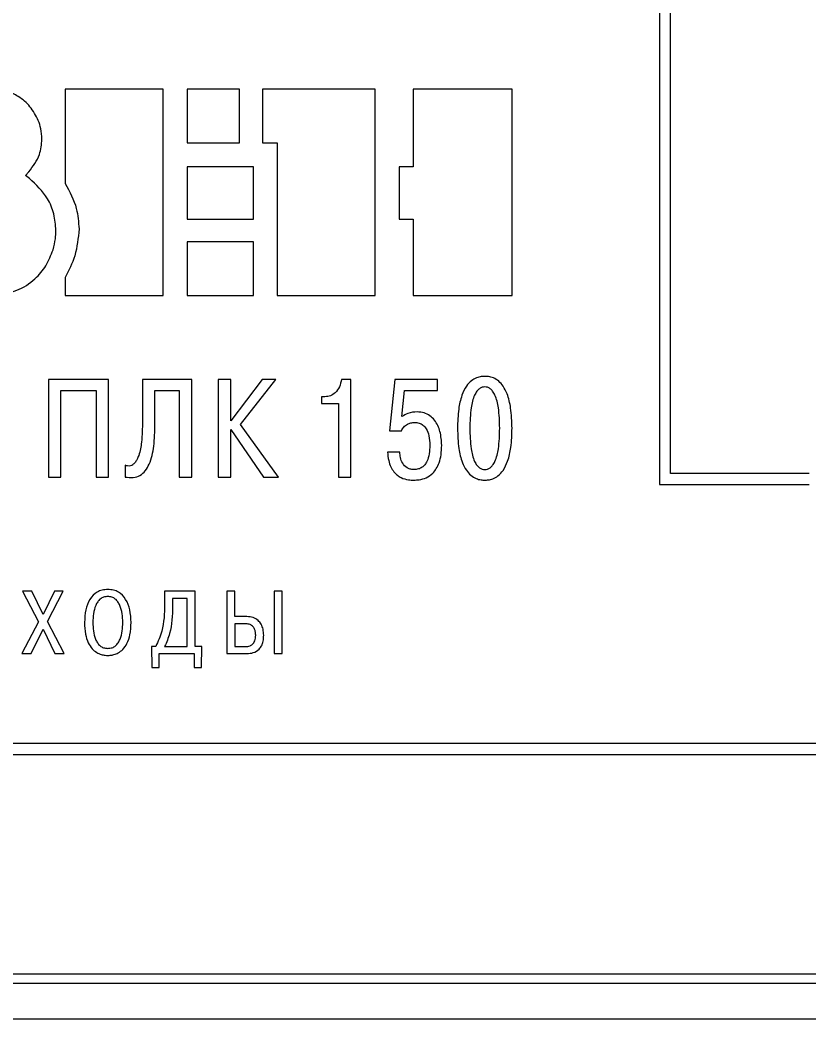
# Model space of a CAD drawing. Header units: millimetres. Extents: x 3520 to 8864, y 403 to 1747.
# Drawn here: x 5614.069 to 5616.698, y 870.204 to 873.534 of the extents above; entities that cross this region are included whole.
import ezdxf

# ---------------------------------------------------------------- set-up
doc = ezdxf.new("R2010")
doc.units = ezdxf.units.MM

msp = doc.modelspace()

# ---------------------------------------------------------------- linework, layer by layer
for p, q in [((5616.1999, 873.8217, 1518.358), (5616.1999, 871.9857, 1518.358)), ((5616.2359, 872.0217, 1518.358), (5616.2359, 873.7857, 1518.358)), ((5614.2199, 873.3026, 1518.358), (5614.2199, 872.9886, 1518.358)), ((5614.5461, 873.3026, 1518.358), (5614.2199, 873.3026, 1518.358)), ((5614.5461, 872.6156, 1518.358), (5614.5461, 873.3026, 1518.358)), ((5614.6265, 873.3026, 1518.358), (5614.6265, 873.1242, 1518.358)), ((5614.8, 873.3026, 1518.358), (5614.6265, 873.3026, 1518.358)), ((5614.8, 873.1242, 1518.358), (5614.8, 873.3026, 1518.358)), ((5614.8772, 873.3026, 1518.358), (5614.8772, 873.1242, 1518.358)), ((5615.2526, 873.3026, 1518.358), (5614.8772, 873.3026, 1518.358)), ((5615.2526, 872.6156, 1518.358), (5615.2526, 873.3026, 1518.358)), ((5615.379, 873.3026, 1518.358), (5615.379, 873.0444, 1518.358)), ((5615.7085, 873.3026, 1518.358), (5615.379, 873.3026, 1518.358)), ((5615.7085, 872.6156, 1518.358), (5615.7085, 873.3026, 1518.358)), ((5614.6265, 873.1242, 1518.358), (5614.8, 873.1242, 1518.358)), ((5614.8772, 873.1242, 1518.358), (5614.9264, 873.1242, 1518.358)), ((5614.9264, 873.1242, 1518.358), (5614.9264, 872.6156, 1518.358)), ((5614.6265, 873.0444, 1518.358), (5614.6265, 872.8702, 1518.358)), ((5614.8467, 873.0444, 1518.358), (5614.6265, 873.0444, 1518.358)), ((5614.8467, 872.8702, 1518.358), (5614.8467, 873.0444, 1518.358)), ((5615.379, 873.0444, 1518.358), (5615.3324, 873.0444, 1518.358)), ((5615.3324, 873.0444, 1518.358), (5615.3324, 872.8702, 1518.358)), ((5614.087, 873.0153, 1518.358), (5614.0985, 873.0276, 1518.358)), ((5614.1005, 873.0051, 1518.358), (5614.087, 873.0153, 1518.358)), ((5614.6265, 872.8702, 1518.358), (5614.8467, 872.8702, 1518.358)), ((5615.3324, 872.8702, 1518.358), (5615.379, 872.8702, 1518.358)), ((5615.379, 872.8702, 1518.358), (5615.379, 872.6156, 1518.358)), ((5614.6265, 872.7939, 1518.358), (5614.6265, 872.6156, 1518.358)), ((5614.8467, 872.7939, 1518.358), (5614.6265, 872.7939, 1518.358)), ((5614.8467, 872.6156, 1518.358), (5614.8467, 872.7939, 1518.358)), ((5614.2199, 872.6752, 1518.358), (5614.2199, 872.6156, 1518.358)), ((5614.2199, 872.6156, 1518.358), (5614.5461, 872.6156, 1518.358)), ((5614.6265, 872.6156, 1518.358), (5614.8467, 872.6156, 1518.358)), ((5614.9264, 872.6156, 1518.358), (5615.2526, 872.6156, 1518.358)), ((5615.379, 872.6156, 1518.358), (5615.7085, 872.6156, 1518.358)), ((5614.3642, 872.3357, 1518.358), (5614.164, 872.3357, 1518.358)), ((5614.164, 872.3357, 1518.358), (5614.164, 872.0098, 1518.358)), ((5614.3642, 872.0098, 1518.358), (5614.3642, 872.3357, 1518.358)), ((5614.6413, 872.3357, 1518.358), (5614.4773, 872.3357, 1518.358)), ((5614.4773, 872.3357, 1518.358), (5614.4773, 872.1956, 1518.358)), ((5614.6413, 872.0098, 1518.358), (5614.6413, 872.3357, 1518.358)), ((5614.7711, 872.3357, 1518.358), (5614.7297, 872.3357, 1518.358)), ((5614.7297, 872.3357, 1518.358), (5614.7297, 872.0098, 1518.358)), ((5614.7711, 872.197, 1518.358), (5614.7711, 872.3357, 1518.358)), ((5614.8755, 872.3357, 1518.358), (5614.7711, 872.197, 1518.358)), ((5614.8042, 872.1849, 1518.358), (5614.922, 872.3357, 1518.358)), ((5614.922, 872.3357, 1518.358), (5614.8755, 872.3357, 1518.358)), ((5615.1716, 872.3357, 1518.358), (5615.14, 872.3357, 1518.358)), ((5615.1716, 872.0098, 1518.358), (5615.1716, 872.3357, 1518.358)), ((5615.3178, 872.3357, 1518.358), (5615.3006, 872.1639, 1518.358)), ((5615.4598, 872.3357, 1518.358), (5615.3178, 872.3357, 1518.358)), ((5615.4598, 872.2989, 1518.358), (5615.4598, 872.3357, 1518.358)), ((5614.2054, 872.2989, 1518.358), (5614.3228, 872.2989, 1518.358)), ((5614.2054, 872.0098, 1518.358), (5614.2054, 872.2989, 1518.358)), ((5614.3228, 872.2989, 1518.358), (5614.3228, 872.0098, 1518.358)), ((5614.5188, 872.1863, 1518.358), (5614.5188, 872.2989, 1518.358)), ((5614.5188, 872.2989, 1518.358), (5614.5998, 872.2989, 1518.358)), ((5614.5998, 872.2989, 1518.358), (5614.5998, 872.0098, 1518.358)), ((5615.085, 872.2775, 1518.358), (5615.0734, 872.2775, 1518.358)), ((5615.0734, 872.2775, 1518.358), (5615.0734, 872.2547, 1518.358)), ((5615.3416, 872.2114, 1518.358), (5615.3504, 872.2989, 1518.358)), ((5615.3504, 872.2989, 1518.358), (5615.4598, 872.2989, 1518.358)), ((5615.0734, 872.2547, 1518.358), (5615.1302, 872.2547, 1518.358)), ((5615.1302, 872.2547, 1518.358), (5615.1302, 872.0098, 1518.358)), ((5614.9299, 872.0098, 1518.358), (5614.8042, 872.1849, 1518.358)), ((5614.7711, 872.0098, 1518.358), (5614.7711, 872.169, 1518.358)), ((5614.7711, 872.169, 1518.358), (5614.8801, 872.0098, 1518.358)), ((5615.3006, 872.1639, 1518.358), (5615.3397, 872.1639, 1518.358)), ((5615.3346, 872.0931, 1518.358), (5615.2936, 872.0931, 1518.358)), ((5614.4191, 872.0493, 1518.358), (5614.4191, 872.0102, 1518.358)), ((5614.164, 872.0098, 1518.358), (5614.2054, 872.0098, 1518.358)), ((5614.3228, 872.0098, 1518.358), (5614.3642, 872.0098, 1518.358)), ((5614.5998, 872.0098, 1518.358), (5614.6413, 872.0098, 1518.358)), ((5614.7297, 872.0098, 1518.358), (5614.7711, 872.0098, 1518.358)), ((5614.8801, 872.0098, 1518.358), (5614.9299, 872.0098, 1518.358)), ((5615.1302, 872.0098, 1518.358), (5615.1716, 872.0098, 1518.358)), ((5616.6979, 872.0217, 1518.358), (5616.2359, 872.0217, 1518.358)), ((5616.1999, 871.9857, 1518.358), (5616.6979, 871.9857, 1518.358)), ((5614.1089, 871.6292, 1518.358), (5614.0778, 871.6292, 1518.358)), ((5614.0778, 871.6292, 1518.358), (5614.1303, 871.5278, 1518.358)), ((5614.1463, 871.5524, 1518.358), (5614.1089, 871.6292, 1518.358)), ((5614.1842, 871.6292, 1518.358), (5614.1463, 871.5524, 1518.358)), ((5614.1611, 871.5284, 1518.358), (5614.2129, 871.6292, 1518.358)), ((5614.2129, 871.6292, 1518.358), (5614.1842, 871.6292, 1518.358)), ((5614.6527, 871.6292, 1518.358), (5614.5511, 871.6292, 1518.358)), ((5614.5511, 871.6292, 1518.358), (5614.5511, 871.5865, 1518.358)), ((5614.6527, 871.4451, 1518.358), (5614.6527, 871.6292, 1518.358)), ((5614.7851, 871.6292, 1518.358), (5614.7588, 871.6292, 1518.358)), ((5614.7588, 871.6292, 1518.358), (5614.7588, 871.4217, 1518.358)), ((5614.7851, 871.5447, 1518.358), (5614.7851, 871.6292, 1518.358)), ((5614.9164, 871.6292, 1518.358), (5614.9164, 871.4217, 1518.358)), ((5614.9428, 871.6292, 1518.358), (5614.9164, 871.6292, 1518.358)), ((5614.9428, 871.4217, 1518.358), (5614.9428, 871.6292, 1518.358)), ((5614.6263, 871.6057, 1518.358), (5614.5774, 871.6057, 1518.358)), ((5614.5774, 871.6057, 1518.358), (5614.5774, 871.58, 1518.358)), ((5614.6263, 871.4451, 1518.358), (5614.6263, 871.6057, 1518.358)), ((5614.8252, 871.5447, 1518.358), (5614.7851, 871.5447, 1518.358)), ((5614.1303, 871.5278, 1518.358), (5614.0751, 871.4217, 1518.358)), ((5614.2165, 871.4217, 1518.358), (5614.1611, 871.5284, 1518.358)), ((5614.8198, 871.5213, 1518.358), (5614.7851, 871.5213, 1518.358)), ((5614.7851, 871.5213, 1518.358), (5614.7851, 871.4451, 1518.358)), ((5614.1069, 871.4217, 1518.358), (5614.146, 871.5032, 1518.358)), ((5614.146, 871.5032, 1518.358), (5614.1848, 871.4217, 1518.358)), ((5614.5069, 871.4451, 1518.358), (5614.5086, 871.3749, 1518.358)), ((5614.5217, 871.4451, 1518.358), (5614.5069, 871.4451, 1518.358)), ((5614.5511, 871.4451, 1518.358), (5614.6263, 871.4451, 1518.358)), ((5614.6755, 871.4451, 1518.358), (5614.6527, 871.4451, 1518.358)), ((5614.6737, 871.3749, 1518.358), (5614.6755, 871.4451, 1518.358)), ((5614.7851, 871.4451, 1518.358), (5614.8219, 871.4451, 1518.358)), ((5614.0751, 871.4217, 1518.358), (5614.1069, 871.4217, 1518.358)), ((5614.1848, 871.4217, 1518.358), (5614.2165, 871.4217, 1518.358)), ((5614.5324, 871.3749, 1518.358), (5614.5324, 871.4217, 1518.358)), ((5614.5324, 871.4217, 1518.358), (5614.65, 871.4217, 1518.358)), ((5614.65, 871.4217, 1518.358), (5614.65, 871.3749, 1518.358)), ((5614.7588, 871.4217, 1518.358), (5614.8252, 871.4217, 1518.358)), ((5614.9164, 871.4217, 1518.358), (5614.9428, 871.4217, 1518.358)), ((5614.5086, 871.3749, 1518.358), (5614.5324, 871.3749, 1518.358)), ((5614.65, 871.3749, 1518.358), (5614.6737, 871.3749, 1518.358)), ((5618.0359, 871.1217, 1518.358), (5613.788, 871.1217, 1518.358)), ((5613.788, 871.0857, 1518.358), (5617.9999, 871.0857, 1518.358)), ((5610.2359, 870.3537, 1518.358), (5617.9999, 870.3537, 1518.358)), ((5605.9879, 870.3236, 1518.358), (5618.3479, 870.3236, 1518.358)), ((5618.4679, 870.2036, 1518.358), (5605.8679, 870.2036, 1518.358))]:
    msp.add_line(p, q)
for points, knots in [([(5614.1301, 873.1986, 1518.358), (5614.1218, 873.2146, 1518.358), (5614.1056, 873.2462, 1518.358), (5614.0675, 873.2781, 1518.358), (5614.0268, 873.2976, 1518.358), (5613.9995, 873.3009, 1518.358), (5613.9858, 873.3026, 1518.358)], [0, 0, 0, 0, 0.286325, 0.562922, 0.779469, 1, 1, 1, 1]), ([(5614.1424, 873.1364, 1518.358), (5614.1417, 873.1482, 1518.358), (5614.1405, 873.1695, 1518.358), (5614.1333, 873.1896, 1518.358), (5614.1301, 873.1986, 1518.358)], [0, 0, 0, 0, 0.551184, 1, 1, 1, 1]), ([(5614.0985, 873.0276, 1518.358), (5614.1125, 873.046, 1518.358), (5614.1372, 873.0785, 1518.358), (5614.1408, 873.1189, 1518.358), (5614.1424, 873.1364, 1518.358)], [0, 0, 0, 0, 0.567565, 1, 1, 1, 1]), ([(5614.189, 872.8321, 1518.358), (5614.1876, 872.8506, 1518.358), (5614.1847, 872.8874, 1518.358), (5614.1583, 872.9506, 1518.358), (5614.1226, 872.9842, 1518.358), (5614.1005, 873.0051, 1518.358)], [0, 0, 0, 0, 0.27546, 0.550442, 1, 1, 1, 1]), ([(5614.2199, 872.9886, 1518.358), (5614.2346, 872.9614, 1518.358), (5614.2603, 872.9138, 1518.358), (5614.2642, 872.8601, 1518.358), (5614.2659, 872.8371, 1518.358)], [0, 0, 0, 0, 0.571221, 1, 1, 1, 1]), ([(5614.1793, 872.768, 1518.358), (5614.1824, 872.7799, 1518.358), (5614.1879, 872.801, 1518.358), (5614.1887, 872.8227, 1518.358), (5614.189, 872.8321, 1518.358)], [0, 0, 0, 0, 0.566148, 1, 1, 1, 1]), ([(5614.2659, 872.8371, 1518.358), (5614.263, 872.8067, 1518.358), (5614.2576, 872.7498, 1518.358), (5614.2319, 872.6989, 1518.358), (5614.2199, 872.6752, 1518.358)], [0, 0, 0, 0, 0.5349983, 1, 1, 1, 1]), ([(5613.985, 872.6156, 1518.358), (5614.01, 872.6195, 1518.358), (5614.059, 872.6271, 1518.358), (5614.1174, 872.6655, 1518.358), (5614.1585, 872.7135, 1518.358), (5614.1723, 872.7496, 1518.358), (5614.1793, 872.768, 1518.358)], [0, 0, 0, 0, 0.287328, 0.561299, 0.776782, 1, 1, 1, 1]), ([(5615.6177, 872.3455, 1518.358), (5615.6137, 872.3454, 1518.358), (5615.6045, 872.3451, 1518.358), (5615.5891, 872.3412, 1518.358), (5615.5715, 872.3312, 1518.358), (5615.5538, 872.3113, 1518.358), (5615.5388, 872.2789, 1518.358), (5615.5285, 872.2312, 1518.358), (5615.5274, 872.1941, 1518.358), (5615.5269, 872.1728, 1518.358)], [0, 0, 0, 0, 0.05437, 0.127137, 0.217026, 0.330325, 0.488309, 0.705054, 1, 1, 1, 1]), ([(5615.7085, 872.1728, 1518.358), (5615.7078, 872.1954, 1518.358), (5615.7067, 872.2343, 1518.358), (5615.6956, 872.2817, 1518.358), (5615.6809, 872.3116, 1518.358), (5615.6652, 872.3299, 1518.358), (5615.648, 872.3406, 1518.358), (5615.6316, 872.3451, 1518.358), (5615.6218, 872.3454, 1518.358), (5615.6177, 872.3455, 1518.358)], [0, 0, 0, 0, 0.312159, 0.536458, 0.666706, 0.768536, 0.865109, 0.942554, 1, 1, 1, 1]), ([(5615.14, 872.3357, 1518.358), (5615.1384, 872.3272, 1518.358), (5615.1353, 872.3106, 1518.358), (5615.1215, 872.2916, 1518.358), (5615.104, 872.2796, 1518.358), (5615.0914, 872.2782, 1518.358), (5615.085, 872.2775, 1518.358)], [0, 0, 0, 0, 0.294718, 0.572042, 0.782915, 1, 1, 1, 1]), ([(5615.6177, 872.3106, 1518.358), (5615.6146, 872.3103, 1518.358), (5615.6083, 872.3098, 1518.358), (5615.599, 872.3047, 1518.358), (5615.5904, 872.2958, 1518.358), (5615.5788, 872.2751, 1518.358), (5615.5693, 872.2331, 1518.358), (5615.5684, 872.1956, 1518.358), (5615.5678, 872.1728, 1518.358)], [0, 0, 0, 0, 0.057277, 0.120083, 0.195073, 0.289851, 0.566196, 1, 1, 1, 1]), ([(5615.6675, 872.1728, 1518.358), (5615.6669, 872.1956, 1518.358), (5615.666, 872.2331, 1518.358), (5615.6565, 872.2751, 1518.358), (5615.645, 872.2958, 1518.358), (5615.6363, 872.3047, 1518.358), (5615.6271, 872.3098, 1518.358), (5615.6207, 872.3103, 1518.358), (5615.6177, 872.3106, 1518.358)], [0, 0, 0, 0, 0.433804, 0.710149, 0.804927, 0.879917, 0.942724, 1, 1, 1, 1]), ([(5615.3923, 872.2272, 1518.358), (5615.3817, 872.2266, 1518.358), (5615.3633, 872.2255, 1518.358), (5615.348, 872.2156, 1518.358), (5615.3416, 872.2114, 1518.358)], [0, 0, 0, 0, 0.580121, 1, 1, 1, 1]), ([(5615.4743, 872.1159, 1518.358), (5615.4733, 872.1313, 1518.358), (5615.4714, 872.1608, 1518.358), (5615.4557, 872.1952, 1518.358), (5615.4353, 872.2152, 1518.358), (5615.4153, 872.2255, 1518.358), (5615.4002, 872.2266, 1518.358), (5615.3923, 872.2272, 1518.358)], [0, 0, 0, 0, 0.298097, 0.57297, 0.709218, 0.847601, 1, 1, 1, 1]), ([(5614.4773, 872.1956, 1518.358), (5614.4769, 872.1726, 1518.358), (5614.4761, 872.1345, 1518.358), (5614.4686, 872.0915, 1518.358), (5614.4595, 872.0687, 1518.358), (5614.4528, 872.058, 1518.358), (5614.4455, 872.051, 1518.358), (5614.4371, 872.047, 1518.358), (5614.4279, 872.0463, 1518.358), (5614.422, 872.0483, 1518.358), (5614.4191, 872.0493, 1518.358)], [0, 0, 0, 0, 0.385273, 0.639057, 0.727335, 0.795963, 0.85014, 0.895253, 0.948899, 1, 1, 1, 1]), ([(5614.4191, 872.0102, 1518.358), (5614.4283, 872.0088, 1518.358), (5614.4453, 872.0062, 1518.358), (5614.4697, 872.0142, 1518.358), (5614.4879, 872.0308, 1518.358), (5614.506, 872.0634, 1518.358), (5614.5172, 872.1167, 1518.358), (5614.5182, 872.1618, 1518.358), (5614.5188, 872.1863, 1518.358)], [0, 0, 0, 0, 0.117526, 0.216994, 0.315426, 0.4246, 0.687826, 1, 1, 1, 1]), ([(5615.3397, 872.1639, 1518.358), (5615.342, 872.1685, 1518.358), (5615.3467, 872.1776, 1518.358), (5615.3586, 872.1863, 1518.358), (5615.3714, 872.1914, 1518.358), (5615.38, 872.192, 1518.358), (5615.3844, 872.1923, 1518.358)], [0, 0, 0, 0, 0.270309, 0.543118, 0.766101, 1, 1, 1, 1]), ([(5615.3844, 872.1923, 1518.358), (5615.3892, 872.1919, 1518.358), (5615.399, 872.1911, 1518.358), (5615.4128, 872.1835, 1518.358), (5615.4249, 872.1691, 1518.358), (5615.4334, 872.1455, 1518.358), (5615.4342, 872.1264, 1518.358), (5615.4347, 872.1155, 1518.358)], [0, 0, 0, 0, 0.140329, 0.283778, 0.444652, 0.682013, 1, 1, 1, 1]), ([(5615.5269, 872.1728, 1518.358), (5615.5275, 872.1501, 1518.358), (5615.5286, 872.1112, 1518.358), (5615.5397, 872.0638, 1518.358), (5615.5544, 872.0339, 1518.358), (5615.5701, 872.0156, 1518.358), (5615.5873, 872.0048, 1518.358), (5615.6037, 872.0003, 1518.358), (5615.6135, 872, 1518.358), (5615.6177, 871.9999, 1518.358)], [0, 0, 0, 0, 0.3122044, 0.5365291, 0.6667812, 0.7686031, 0.8651533, 0.9425737, 1, 1, 1, 1]), ([(5615.5678, 872.1728, 1518.358), (5615.5684, 872.1499, 1518.358), (5615.5693, 872.1124, 1518.358), (5615.5788, 872.0704, 1518.358), (5615.5904, 872.0497, 1518.358), (5615.599, 872.0408, 1518.358), (5615.6083, 872.0357, 1518.358), (5615.6146, 872.0352, 1518.358), (5615.6177, 872.0349, 1518.358)], [0, 0, 0, 0, 0.433816, 0.710162, 0.804938, 0.879925, 0.942727, 1, 1, 1, 1]), ([(5615.6177, 871.9999, 1518.358), (5615.6216, 872, 1518.358), (5615.6308, 872.0003, 1518.358), (5615.6462, 872.0042, 1518.358), (5615.6638, 872.0143, 1518.358), (5615.6815, 872.0341, 1518.358), (5615.6965, 872.0665, 1518.358), (5615.7068, 872.1143, 1518.358), (5615.7079, 872.1514, 1518.358), (5615.7085, 872.1728, 1518.358)], [0, 0, 0, 0, 0.054351, 0.127094, 0.216962, 0.330252, 0.488241, 0.705013, 1, 1, 1, 1]), ([(5615.6177, 872.0349, 1518.358), (5615.6207, 872.0352, 1518.358), (5615.6271, 872.0357, 1518.358), (5615.6363, 872.0408, 1518.358), (5615.645, 872.0497, 1518.358), (5615.6565, 872.0704, 1518.358), (5615.666, 872.1124, 1518.358), (5615.6669, 872.1499, 1518.358), (5615.6675, 872.1728, 1518.358)], [0, 0, 0, 0, 0.057272, 0.120075, 0.195062, 0.289838, 0.566184, 1, 1, 1, 1]), ([(5615.3811, 871.9999, 1518.358), (5615.3872, 872.0002, 1518.358), (5615.4011, 872.0007, 1518.358), (5615.4236, 872.0072, 1518.358), (5615.4433, 872.0205, 1518.358), (5615.4575, 872.0386, 1518.358), (5615.4669, 872.0591, 1518.358), (5615.4732, 872.0855, 1518.358), (5615.4739, 872.1051, 1518.358), (5615.4743, 872.1159, 1518.358)], [0, 0, 0, 0, 0.1080424, 0.2471598, 0.4097645, 0.521359, 0.6515509, 0.8082548, 1, 1, 1, 1]), ([(5615.4347, 872.1155, 1518.358), (5615.4337, 872.0969, 1518.358), (5615.4326, 872.0739, 1518.358), (5615.4184, 872.0509, 1518.358), (5615.4088, 872.0419, 1518.358), (5615.396, 872.0359, 1518.358), (5615.3863, 872.0352, 1518.358), (5615.3811, 872.0349, 1518.358)], [0, 0, 0, 0, 0.499222, 0.618008, 0.735035, 0.85831, 1, 1, 1, 1]), ([(5615.2936, 872.0931, 1518.358), (5615.2945, 872.0838, 1518.358), (5615.2962, 872.0669, 1518.358), (5615.3037, 872.0447, 1518.358), (5615.3138, 872.0278, 1518.358), (5615.3258, 872.0158, 1518.358), (5615.342, 872.0059, 1518.358), (5615.3609, 872.0004, 1518.358), (5615.3752, 872.0001, 1518.358), (5615.3811, 871.9999, 1518.358)], [0, 0, 0, 0, 0.194004, 0.352236, 0.484502, 0.599303, 0.702477, 0.87704, 1, 1, 1, 1]), ([(5615.3811, 872.0349, 1518.358), (5615.3769, 872.0352, 1518.358), (5615.369, 872.0357, 1518.358), (5615.3553, 872.0418, 1518.358), (5615.3431, 872.0551, 1518.358), (5615.3359, 872.074, 1518.358), (5615.335, 872.087, 1518.358), (5615.3346, 872.0931, 1518.358)], [0, 0, 0, 0, 0.15077, 0.284139, 0.53243, 0.777959, 1, 1, 1, 1]), ([(5614.3617, 871.6354, 1518.358), (5614.3552, 871.635, 1518.358), (5614.3429, 871.6342, 1518.358), (5614.3207, 871.625, 1518.358), (5614.2994, 871.6026, 1518.358), (5614.2862, 871.5662, 1518.358), (5614.2848, 871.5395, 1518.358), (5614.2841, 871.5254, 1518.358)], [0, 0, 0, 0, 0.1281, 0.244369, 0.470321, 0.720201, 1, 1, 1, 1]), ([(5614.3617, 871.612, 1518.358), (5614.357, 871.6116, 1518.358), (5614.348, 871.6108, 1518.358), (5614.3363, 871.604, 1518.358), (5614.3274, 871.5942, 1518.358), (5614.3141, 871.5693, 1518.358), (5614.3127, 871.5451, 1518.358), (5614.3116, 871.5254, 1518.358)], [0, 0, 0, 0, 0.126226, 0.241323, 0.35719, 0.479596, 1, 1, 1, 1]), ([(5614.4393, 871.5254, 1518.358), (5614.4386, 871.5395, 1518.358), (5614.4372, 871.5662, 1518.358), (5614.424, 871.6026, 1518.358), (5614.4027, 871.625, 1518.358), (5614.3805, 871.6342, 1518.358), (5614.3682, 871.635, 1518.358), (5614.3617, 871.6354, 1518.358)], [0, 0, 0, 0, 0.2797978, 0.5296774, 0.755629, 0.8718979, 1, 1, 1, 1]), ([(5614.4118, 871.5254, 1518.358), (5614.4107, 871.5451, 1518.358), (5614.4093, 871.5693, 1518.358), (5614.396, 871.5942, 1518.358), (5614.3871, 871.604, 1518.358), (5614.3754, 871.6108, 1518.358), (5614.3664, 871.6116, 1518.358), (5614.3617, 871.612, 1518.358)], [0, 0, 0, 0, 0.5204165, 0.6428197, 0.7586806, 0.8737686, 1, 1, 1, 1]), ([(5614.5511, 871.5865, 1518.358), (5614.5503, 871.5558, 1518.358), (5614.549, 871.5066, 1518.358), (5614.5292, 871.4619, 1518.358), (5614.5217, 871.4451, 1518.358)], [0, 0, 0, 0, 0.623762, 1, 1, 1, 1]), ([(5614.5774, 871.58, 1518.358), (5614.5768, 871.5488, 1518.358), (5614.5758, 871.5019, 1518.358), (5614.5572, 871.4593, 1518.358), (5614.5511, 871.4451, 1518.358)], [0, 0, 0, 0, 0.666402, 1, 1, 1, 1]), ([(5614.8812, 871.4825, 1518.358), (5614.8808, 871.4893, 1518.358), (5614.8801, 871.5021, 1518.358), (5614.8737, 871.5193, 1518.358), (5614.8625, 871.5334, 1518.358), (5614.8457, 871.5431, 1518.358), (5614.8322, 871.5442, 1518.358), (5614.8252, 871.5447, 1518.358)], [0, 0, 0, 0, 0.216109, 0.404049, 0.575713, 0.77689, 1, 1, 1, 1]), ([(5614.2841, 871.5254, 1518.358), (5614.2846, 871.5122, 1518.358), (5614.2855, 871.489, 1518.358), (5614.2948, 871.4589, 1518.358), (5614.308, 871.4381, 1518.358), (5614.3236, 871.4252, 1518.358), (5614.3388, 871.4185, 1518.358), (5614.3516, 871.4158, 1518.358), (5614.3589, 871.4155, 1518.358), (5614.3617, 871.4154, 1518.358)], [0, 0, 0, 0, 0.261443, 0.460454, 0.616122, 0.743643, 0.855352, 0.943671, 1, 1, 1, 1]), ([(5614.3116, 871.5254, 1518.358), (5614.3126, 871.5063, 1518.358), (5614.3139, 871.4825, 1518.358), (5614.3266, 871.4575, 1518.358), (5614.3355, 871.4473, 1518.358), (5614.3475, 871.4401, 1518.358), (5614.3568, 871.4393, 1518.358), (5614.3617, 871.4389, 1518.358)], [0, 0, 0, 0, 0.507762, 0.632376, 0.750941, 0.869199, 1, 1, 1, 1]), ([(5614.3617, 871.4154, 1518.358), (5614.3644, 871.4155, 1518.358), (5614.3712, 871.4157, 1518.358), (5614.3832, 871.4181, 1518.358), (5614.3978, 871.424, 1518.358), (5614.4136, 871.4361, 1518.358), (5614.4277, 871.4567, 1518.358), (5614.4378, 871.4876, 1518.358), (5614.4388, 871.5117, 1518.358), (5614.4393, 871.5254, 1518.358)], [0, 0, 0, 0, 0.053002, 0.135599, 0.239943, 0.364292, 0.523176, 0.727835, 1, 1, 1, 1]), ([(5614.3617, 871.4389, 1518.358), (5614.3666, 871.4393, 1518.358), (5614.3759, 871.4401, 1518.358), (5614.3879, 871.4473, 1518.358), (5614.3967, 871.4575, 1518.358), (5614.4095, 871.4825, 1518.358), (5614.4108, 871.5063, 1518.358), (5614.4118, 871.5254, 1518.358)], [0, 0, 0, 0, 0.130779, 0.249024, 0.367585, 0.492202, 1, 1, 1, 1]), ([(5614.8545, 871.4834, 1518.358), (5614.8543, 871.4875, 1518.358), (5614.8539, 871.4953, 1518.358), (5614.8501, 871.5058, 1518.358), (5614.8433, 871.5145, 1518.358), (5614.8327, 871.5204, 1518.358), (5614.8243, 871.521, 1518.358), (5614.8198, 871.5213, 1518.358)], [0, 0, 0, 0, 0.2136588, 0.3991075, 0.5687054, 0.7702941, 1, 1, 1, 1]), ([(5614.8219, 871.4451, 1518.358), (5614.8238, 871.4452, 1518.358), (5614.8285, 871.4454, 1518.358), (5614.8361, 871.4474, 1518.358), (5614.8431, 871.4516, 1518.358), (5614.8483, 871.4575, 1518.358), (5614.8518, 871.4643, 1518.358), (5614.8541, 871.4732, 1518.358), (5614.8544, 871.4797, 1518.358), (5614.8545, 871.4834, 1518.358)], [0, 0, 0, 0, 0.102154, 0.243451, 0.410582, 0.52374, 0.654025, 0.809662, 1, 1, 1, 1]), ([(5614.8252, 871.4217, 1518.358), (5614.8323, 871.4222, 1518.358), (5614.8472, 871.4232, 1518.358), (5614.8647, 871.4336, 1518.358), (5614.8749, 871.4481, 1518.358), (5614.8803, 871.4639, 1518.358), (5614.8809, 871.4759, 1518.358), (5614.8812, 871.4825, 1518.358)], [0, 0, 0, 0, 0.228276, 0.473383, 0.618386, 0.788971, 1, 1, 1, 1])]:
    msp.add_open_spline(points, degree=3, knots=knots)

doc.saveas('drawing.dxf')
